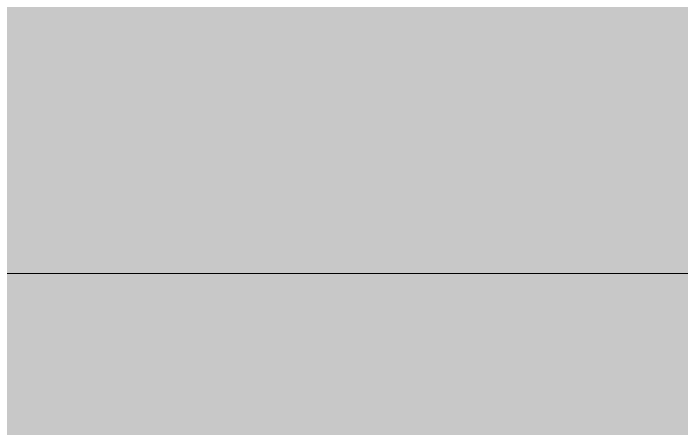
# Model space of a CAD drawing. Header units: metres. Extents: x -208 to 1512, y -277 to 123.
# Drawn here: x 832.968 to 833.867, y -0.608 to -0.048 of the extents above; entities that cross this region are included whole.
import ezdxf

# ---------------------------------------------------------------- set-up
doc = ezdxf.new("R2010")
doc.units = ezdxf.units.M
doc.header["$MEASUREMENT"] = 0
doc.layers.add('330 Dachaufbau', color=7, linetype='Continuous')
doc.layers.add('918 Lageplan Beschriftung.x', color=7, linetype='Continuous')

# ---------------------------------------------------------------- blocks, each defined once
blk = doc.blocks.new('Dachfläche_45_5', base_point=(831.58228, -0.39851))
at = {"layer": '330 Dachaufbau', "linetype": 'Continuous', "lineweight": 0, "true_color": 0x000000}
h = blk.add_hatch(color=18, dxfattribs=at)
h.paths.add_polyline_path([(831.58228, -0.39851), (831.58228, -1.51148), (837.91228, -1.51148), (837.91228, -0.39851)])
h.paths.add_polyline_path([(833.06562, -1.24173), (833.06562, -0.73222), (836.42562, -0.73222), (836.42562, -1.24173)], flags=0)
at = {"layer": '330 Dachaufbau', "color": 7, "linetype": 'Continuous', "lineweight": 18, "flags": 128}
blk.add_lwpolyline([(831.58228, -0.39851), (837.91228, -0.39851)], dxfattribs=at)

msp = doc.modelspace()

# ---------------------------------------------------------------- block references
at = {"layer": '330 Dachaufbau', "color": 7, "linetype": 'Continuous', "lineweight": 18}
msp.add_blockref('Dachfläche_45_5', (831.58228, -0.39851), dxfattribs=at)

# ---------------------------------------------------------------- next in the draw order: hatches: boundary and pattern name
at = {"layer": '918 Lageplan Beschriftung.x', "linetype": 'Continuous', "lineweight": 0, "true_color": 0x3f0000}
msp.add_hatch(color=18, dxfattribs=at).paths.add_polyline_path([(825.31254, -15.07), (830.63228, -15.07), (830.63228, -15.97), (838.86228, -15.97), (838.86228, -15.07), (844.19207, -15.07), (844.24254, 0.07), (838.34728, 0.07), (838.34728, 0.8), (831.14728, 0.8), (831.14728, 0.07), (825.25702, 0.07)])

doc.saveas('drawing.dxf')
